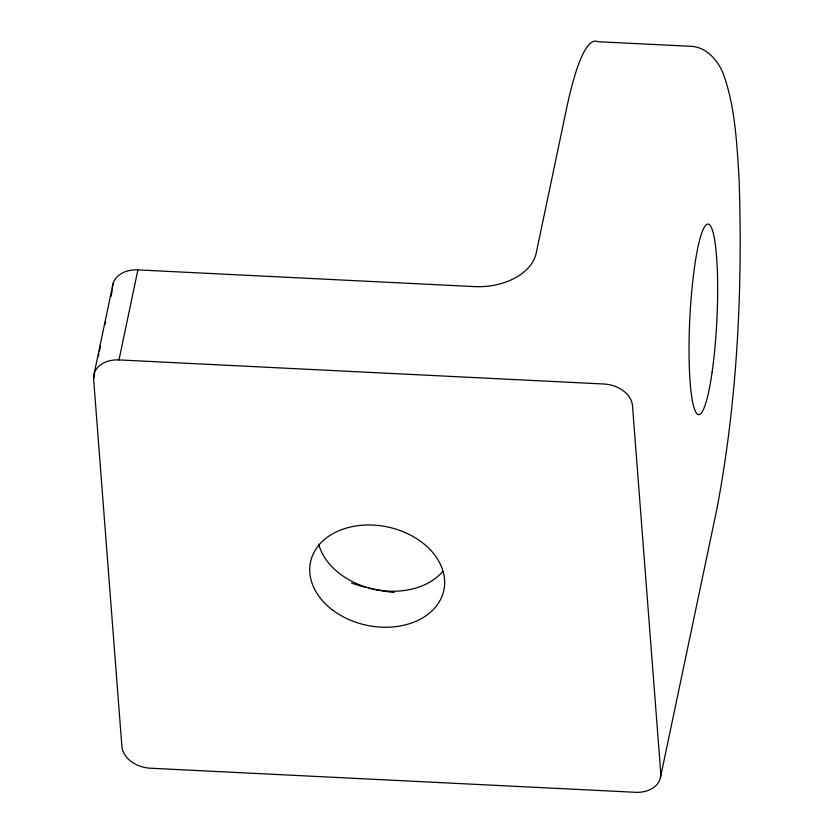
<?xml version="1.0" encoding="UTF-8"?>
<svg xmlns="http://www.w3.org/2000/svg" width="834" height="834" viewBox="0 0 834 834"><rect width="100%" height="100%" fill="white"/><g stroke="black" fill="none" stroke-linecap="round" stroke-linejoin="round"><path stroke-width="1.25" d="M94.127 373.757L113.038 283.727M93.617 379.001A27.251 20.11 11.9 0 1 118.991 359.923L603.983 384.015A27.251 20.11 11.9 0 1 632.495 405.762L660.768 773.222A27.251 20.11 11.9 0 1 635.393 792.3L150.401 768.208A27.251 20.11 11.9 0 1 121.889 746.461L93.617 379.001L94.68 373.924M98.412 356.17L98.944 353.637M99.475 351.104L100.539 346.027M105.074 324.478L105.605 321.934M110.932 296.581L112.267 290.232M118.991 359.923L137.902 269.893L474.702 286.615A54.512 35.977 -4.4 0 0 536.158 253.286L566.422 109.233A272.541 38.718 -87.2 0 1 597.78 41.7L692.084 46.381C707.19 47.663 718.157 60.872 723.432 74.132C735.359 107.628 736.808 143.615 739.091 178.757C742.76 289.054 737.475 400.226 716.917 508.803L660.257 778.466M394.169 592.474A143.083 105.553 11.9 0 1 368.701 588.095M364.99 587.157A143.083 105.553 11.9 0 1 351.416 583.049M442.75 571.467A68.138 50.259 11.9 0 1 373.496 589.085A68.138 50.259 11.9 0 1 318.64 544.049M112.486 287.907A27.251 20.11 11.9 0 1 137.902 269.893M712.121 372.1A95.389 13.553 -87.2 0 0 708.858 224.315A95.389 13.553 -87.2 0 0 689.165 361.779A95.389 13.553 -87.2 0 0 712.121 372.1M332.339 609.831A68.138 50.259 11.9 0 0 443.271 592.557A68.138 50.259 11.9 0 0 355.962 525.952A68.138 50.259 11.9 0 0 332.339 609.831"/></g></svg>
